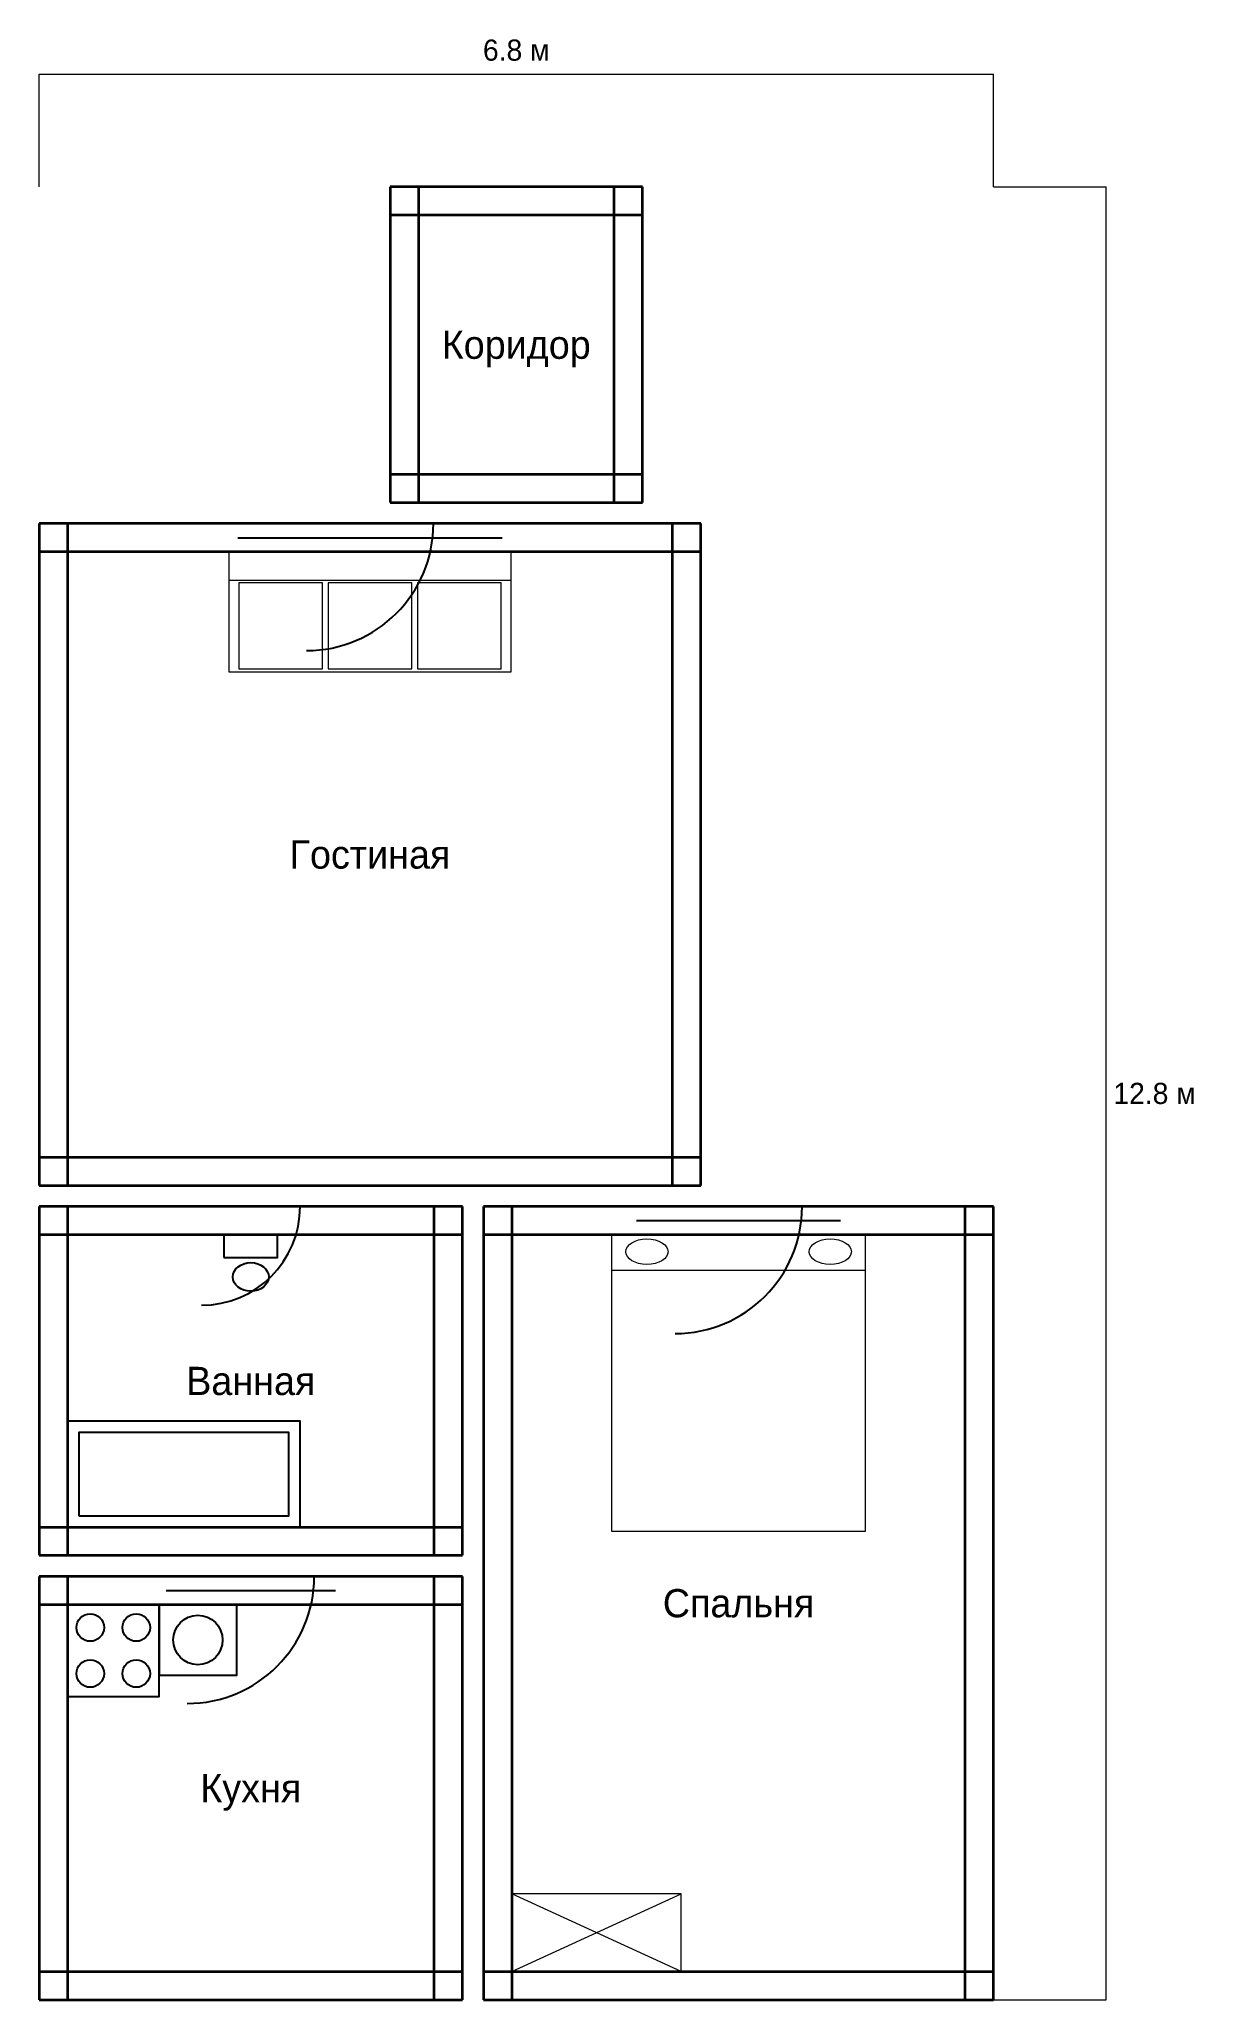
# Model space of a CAD drawing. Header units: metres. Extents: x 0 to 819, y 0 to 1390.
import ezdxf
from ezdxf.enums import TextEntityAlignment as Align

# ---------------------------------------------------------------- set-up
doc = ezdxf.new("R2010")
doc.units = ezdxf.units.M
for name, color, linetype, lineweight in [('Двери', 7, 'Continuous', 25), ('Мебель', 7, 'Continuous', 18), ('Окна', 7, 'Continuous', 25), ('Размеры', 1, 'Continuous', 13), ('Стены', 7, 'Continuous', 35), ('Текст', 7, 'Continuous', 13)]:
    doc.layers.add(name, color=color, linetype=linetype, lineweight=lineweight)

msp = doc.modelspace()

# ---------------------------------------------------------------- linework, layer by layer
at = {"layer": 'Двери'}
for p, q in [((189.5, 1046.2), (279.5, 1046.2)), ((115, 562.2), (185, 562.2)), ((450.8, 562.2), (540.8, 562.2)), ((105, 300), (195, 300))]:
    msp.add_line(p, q, dxfattribs=at)
for centre, radius in [((189.5, 1046.2), 90), ((115, 562.2), 70), ((450.8, 562.2), 90), ((105, 300), 90)]:
    msp.add_arc(centre, radius, 270, 360, dxfattribs=at)
at = {"layer": 'Мебель'}
for p, q in [((134.5, 1006.2), (334.5, 1006.2)), ((405.8, 517.2), (585.8, 517.2)), ((335, 20), (455, 75)), ((455, 20), (335, 75))]:
    msp.add_line(p, q, dxfattribs=at)
for points in [[(134.5, 941.2), (334.5, 941.2), (334.5, 1026.2), (134.5, 1026.2), (134.5, 941.2)], [(141.5, 943.2), (200.8, 943.2), (200.8, 1004.2), (141.5, 1004.2), (141.5, 943.2)], [(204.8, 943.2), (264.2, 943.2), (264.2, 1004.2), (204.8, 1004.2), (204.8, 943.2)], [(268.2, 943.2), (327.5, 943.2), (327.5, 1004.2), (268.2, 1004.2), (268.2, 943.2)], [(405.8, 332.2), (585.8, 332.2), (585.8, 542.2), (405.8, 542.2), (405.8, 332.2)], [(335, 20), (455, 20), (455, 75), (335, 75), (335, 20)]]:
    msp.add_lwpolyline(points, dxfattribs=at)
for centre in [(430.8, 530.2), (560.8, 530.2)]:
    msp.add_ellipse(centre, major_axis=(15, 0), ratio=0.6, dxfattribs=at)
at = {"layer": 'Окна'}
for p, q in [((140.7, 1046.2), (328.3, 1046.2)), ((140.7, 1036.2), (328.3, 1036.2)), ((140.7, 1026.2), (328.3, 1026.2)), ((423.5, 562.2), (568.1, 562.2)), ((423.5, 552.2), (568.1, 552.2)), ((423.5, 542.2), (568.1, 542.2)), ((90, 300), (210, 300)), ((90, 290), (210, 290)), ((90, 280), (210, 280))]:
    msp.add_line(p, q, dxfattribs=at)
at = {"layer": 'Размеры', "color": 1}
for p, q in [((0, 1364.8), (676.5, 1364.8)), ((0, 1284.8), (0, 1364.8)), ((676.5, 1284.8), (676.5, 1364.8)), ((676.5, 1284.8), (756.5, 1284.8)), ((756.5, 0), (756.5, 1284.8)), ((676.5, 0), (756.5, 0))]:
    msp.add_line(p, q, dxfattribs=at)
at = {"layer": 'Сантехника'}
for points in [[(131, 526.1), (169, 526.1), (169, 542.2), (131, 542.2), (131, 526.1)], [(20, 335), (185, 335), (185, 410), (20, 410), (20, 335)], [(28, 343), (177, 343), (177, 402), (28, 402), (28, 343)], [(20, 215), (85, 215), (85, 280), (20, 280), (20, 215)], [(85, 230), (140, 230), (140, 280), (85, 280), (85, 230)]]:
    msp.add_lwpolyline(points, dxfattribs=at)
for centre, radius in [((36.2, 263.8), 9.75), ((68.8, 263.8), 9.75), ((112.5, 255), 17.5), ((36.2, 231.2), 9.75), ((68.8, 231.2), 9.75)]:
    msp.add_circle(centre, radius, dxfattribs=at)
msp.add_ellipse((150, 512.3), major_axis=(12.7, 0), ratio=0.8, dxfattribs=at)
at = {"layer": 'Стены'}
for p, q in [((427.7, 1284.8), (248.8, 1284.8)), ((248.8, 1284.8), (248.8, 1061.2)), ((268.8, 1284.8), (268.8, 1061.2)), ((407.7, 1061.2), (407.7, 1284.8)), ((427.7, 1061.2), (427.7, 1284.8)), ((427.7, 1264.8), (248.8, 1264.8)), ((248.8, 1081.2), (427.7, 1081.2)), ((248.8, 1061.2), (427.7, 1061.2)), ((469, 1046.2), (0, 1046.2)), ((0, 1046.2), (0, 577.2)), ((20, 1046.2), (20, 577.2)), ((449, 577.2), (449, 1046.2)), ((469, 577.2), (469, 1046.2)), ((469, 1026.2), (0, 1026.2)), ((0, 597.2), (469, 597.2)), ((0, 577.2), (469, 577.2)), ((300, 562.2), (0, 562.2)), ((0, 562.2), (0, 315)), ((20, 562.2), (20, 315)), ((280, 315), (280, 562.2)), ((300, 315), (300, 562.2)), ((676.5, 562.2), (315, 562.2)), ((315, 562.2), (315, 0)), ((335, 562.2), (335, 0)), ((656.5, 0), (656.5, 562.2)), ((676.5, 0), (676.5, 562.2)), ((300, 542.2), (0, 542.2)), ((676.5, 542.2), (315, 542.2)), ((0, 335), (300, 335)), ((0, 315), (300, 315)), ((300, 300), (0, 300)), ((0, 300), (0, 0)), ((20, 300), (20, 0)), ((280, 0), (280, 300)), ((300, 0), (300, 300)), ((300, 280), (0, 280)), ((0, 20), (300, 20)), ((315, 20), (676.5, 20)), ((0, 0), (300, 0)), ((315, 0), (676.5, 0))]:
    msp.add_line(p, q, dxfattribs=at)

# ---------------------------------------------------------------- texts
at = {"layer": 'Размеры', "color": 1}
msp.add_text('6.8 м', height=15, dxfattribs=at).set_placement((338.2, 1369.8), align=Align.BOTTOM_CENTER)
msp.add_text('12.8 м', height=15, dxfattribs=at).set_placement((761.5, 642.4), align=Align.MIDDLE_LEFT)
at = {"layer": 'Текст'}
for s, p in [('Коридор', (338.2, 1173)), ('Гостиная', (234.5, 811.7)), ('Ванная', (150, 438.6)), ('Спальня', (495.8, 281.1)), ('Кухня', (150, 150))]:
    msp.add_text(s, height=20, dxfattribs=at).set_placement(p, align=Align.MIDDLE_CENTER)

doc.saveas('drawing.dxf')
